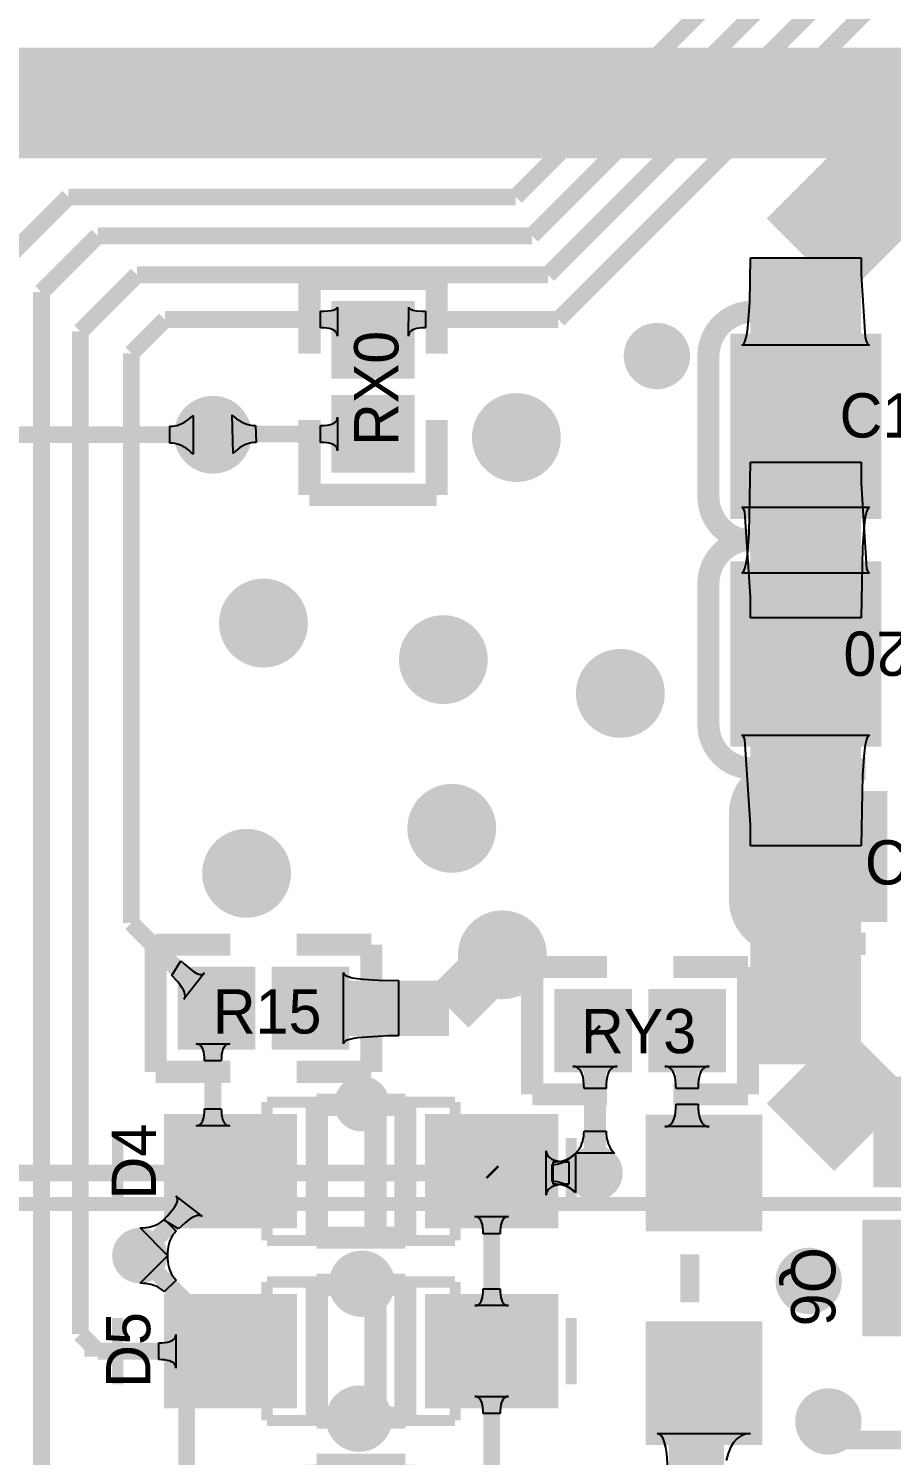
# Model space of a CAD drawing. Extents: x 53.3 to 135, y 28 to 125.4.
# Drawn here: x 81.14 to 88.94, y 46.51 to 59.4 of the extents above; entities that cross this region are included whole.
import ezdxf

# ---------------------------------------------------------------- set-up
doc = ezdxf.new("R2010")
doc.units = 0
doc.header["$MEASUREMENT"] = 0
for name, color, linetype in [('BOTTOMLAYER', 5, 'CONTINUOUS'), ('BOTTOMOVERLAY', 54, 'CONTINUOUS'), ('BOTTOMSOLDER', 6, 'CONTINUOUS'), ('MECHANICAL13', 56, 'CONTINUOUS'), ('MECHANICAL15', 56, 'CONTINUOUS'), ('MULTILAYER', 9, 'CONTINUOUS'), ('TOPLAYER', 1, 'CONTINUOUS'), ('TOPOVERLAY', 2, 'CONTINUOUS'), ('TOPPASTE', 8, 'CONTINUOUS'), ('TOPSOLDER', 216, 'CONTINUOUS')]:
    doc.layers.add(name, color=color, linetype=linetype)

msp = doc.modelspace()

# ---------------------------------------------------------------- linework, layer by layer
at = {"layer": 'BOTTOMLAYER'}
for p, q in [((82.503419, 55.819441), (82.524536, 55.828352)), ((82.524536, 55.828352), (82.545344, 55.839241)), ((82.545344, 55.839241), (82.565842, 55.852111)), ((82.565842, 55.852111), (82.586027, 55.86696)), ((82.586027, 55.86696), (82.6059, 55.88379)), ((82.6059, 55.88379), (82.625463, 55.902601)), ((82.625463, 55.902601), (82.625463, 55.552599)), ((82.415832, 55.803602), (82.438197, 55.80459)), ((82.415832, 55.651598), (82.415832, 55.803602)), ((82.438197, 55.80459), (82.460249, 55.807562)), ((82.460249, 55.807562), (82.481989, 55.81251)), ((82.481989, 55.81251), (82.503419, 55.819441)), ((82.438197, 55.65061), (82.415832, 55.651598)), ((82.460249, 55.647638), (82.438197, 55.65061)), ((82.481989, 55.64269), (82.460249, 55.647638)), ((82.503419, 55.635759), (82.481989, 55.64269)), ((82.524536, 55.626848), (82.503419, 55.635759)), ((82.545344, 55.615959), (82.524536, 55.626848)), ((82.565842, 55.603089), (82.545344, 55.615959)), ((82.586027, 55.58824), (82.565842, 55.603089)), ((82.6059, 55.57141), (82.586027, 55.58824)), ((82.625463, 55.552599), (82.6059, 55.57141)), ((85.870232, 49.133613), (85.892597, 49.134601)), ((85.870232, 48.981609), (85.870232, 49.133613)), ((85.892597, 49.134601), (85.914649, 49.137573)), ((85.914649, 49.137573), (85.936389, 49.14252)), ((85.936389, 49.14252), (85.957819, 49.149452)), ((85.957819, 49.149452), (85.978936, 49.158362)), ((85.978936, 49.158362), (85.999744, 49.169251)), ((85.999744, 49.169251), (86.020242, 49.182122)), ((86.020242, 49.182122), (86.040427, 49.19697)), ((86.040427, 49.19697), (86.0603, 49.2138)), ((86.0603, 49.2138), (86.079863, 49.232612)), ((86.079863, 49.232612), (86.079863, 48.88261)), ((85.892597, 48.980621), (85.870232, 48.981609)), ((85.914649, 48.977649), (85.892597, 48.980621)), ((85.936389, 48.972701), (85.914649, 48.977649)), ((85.957819, 48.965769), (85.936389, 48.972701)), ((85.978936, 48.956859), (85.957819, 48.965769)), ((85.999744, 48.94597), (85.978936, 48.956859)), ((86.020242, 48.9331), (85.999744, 48.94597)), ((86.040427, 48.918251), (86.020242, 48.9331)), ((86.0603, 48.901421), (86.040427, 48.918251)), ((86.079863, 48.88261), (86.0603, 48.901421)), ((82.146099, 48.060813), (82.393587, 48.308301)), ((82.393587, 48.308301), (82.39412, 48.281166)), ((82.39412, 48.281166), (82.396272, 48.255212)), ((82.396272, 48.255212), (82.400046, 48.230439)), ((82.400046, 48.230439), (82.405438, 48.206845)), ((82.471816, 48.090064), (82.364336, 47.982584)), ((82.405438, 48.206845), (82.412451, 48.184432)), ((82.412451, 48.184432), (82.421085, 48.163198)), ((82.421085, 48.163198), (82.431336, 48.143145)), ((82.431336, 48.143145), (82.443211, 48.124273)), ((82.443211, 48.124273), (82.456703, 48.106579)), ((82.456703, 48.106579), (82.471816, 48.090064)), ((82.173234, 48.06028), (82.146099, 48.060813)), ((82.199188, 48.058128), (82.173234, 48.06028)), ((82.223961, 48.054354), (82.199188, 48.058128)), ((82.247555, 48.048962), (82.223961, 48.054354)), ((82.269968, 48.041949), (82.247555, 48.048962)), ((82.291202, 48.033315), (82.269968, 48.041949)), ((82.311255, 48.023064), (82.291202, 48.033315)), ((82.330127, 48.011189), (82.311255, 48.023064)), ((82.347821, 47.997697), (82.330127, 48.011189)), ((82.364336, 47.982584), (82.347821, 47.997697))]:
    msp.add_line(p, q, dxfattribs=at)
for points, const_width in [([(79.9592, 58.7248), (100.8888, 58.7248)], 1.000001), ([(80.137, 55.7276), (82.804, 55.7276)], 0.152001), ([(79.898189, 49.057611), (86.2584, 49.057611)], 0.152001), ([(82.1436, 48.3108), (82.567198, 47.887202)], 0.152001), ([(82.567198, 44.559802), (82.567198, 47.887202)], 0.152001)]:
    msp.add_lwpolyline(points, dxfattribs=dict(at, const_width=const_width))
for points, const_width in [([(86.6672, 56.4388, 1), (86.9672, 56.4388, 1)], 0.299999), ([(82.679002, 55.7276, 1), (82.928998, 55.7276, 1)], 0.249999), ([(85.3972, 55.7022, 1), (85.6972, 55.7022, 1)], 0.299999), ([(83.1112, 54.0258, 1), (83.4112, 54.0258, 1)], 0.299999), ([(84.7368, 53.6956, 1), (85.0368, 53.6956, 1)], 0.299999), ([(86.337, 53.3908, 1), (86.637, 53.3908, 1)], 0.299999), ([(84.813, 52.1716, 1), (85.113, 52.1716, 1)], 0.299999), ([(82.9588, 51.7652, 1), (83.2588, 51.7652, 1)], 0.299999), ([(85.2702, 51.0286, 1), (85.5702, 51.0286, 1)], 0.299999), ([(84.025202, 49.6824, 1), (84.275198, 49.6824, 1)], 0.249999), ([(86.133402, 49.057611, 1), (86.383398, 49.057611, 1)], 0.249999), ([(82.018602, 48.3108, 1), (82.268598, 48.3108, 1)], 0.249999), ([(84.0002, 48.0568, 1), (84.3002, 48.0568, 1)], 0.299999), ([(88.0388, 48.0822, 1), (88.3388, 48.0822, 1)], 0.299999), ([(83.9748, 46.8376, 1), (84.2748, 46.8376, 1)], 0.299999), ([(88.2166, 46.8122, 1), (88.5166, 46.8122, 1)], 0.299999)]:
    msp.add_lwpolyline(points, format="xyb", close=True, dxfattribs=dict(at, const_width=const_width))
at = {"layer": 'BOTTOMOVERLAY', "const_width": 0.127}
msp.add_lwpolyline([(79.353113, 48.777027), (122.553136, 48.777027)], dxfattribs=at)
at = {"layer": 'BOTTOMSOLDER'}
for points, const_width in [([(85.3464, 55.7022, 1), (85.748, 55.7022, 1)], 0.401599), ([(82.628202, 55.7276, 1), (82.979798, 55.7276, 1)], 0.351599), ([(83.0604, 54.0258, 1), (83.462, 54.0258, 1)], 0.401599), ([(84.686, 53.6956, 1), (85.0876, 53.6956, 1)], 0.401599), ([(86.2862, 53.3908, 1), (86.6878, 53.3908, 1)], 0.401599), ([(84.7622, 52.1716, 1), (85.1638, 52.1716, 1)], 0.401599), ([(82.908, 51.7652, 1), (83.3096, 51.7652, 1)], 0.401599), ([(85.2194, 51.0286, 1), (85.621, 51.0286, 1)], 0.401599)]:
    msp.add_lwpolyline(points, format="xyb", close=True, dxfattribs=dict(at, const_width=const_width))
at = {"layer": 'MECHANICAL13', "const_width": 0.1}
for points in [[(83.293402, 49.697797), (84.993401, 49.697803)], [(83.293402, 49.697797), (83.293405, 48.447797)], [(84.993401, 49.697803), (84.993404, 48.447803)], [(83.293405, 48.447797), (84.993404, 48.447803)], [(83.293402, 48.072197), (84.993401, 48.072203)], [(83.293402, 48.072197), (83.293405, 46.822197)], [(84.993401, 48.072203), (84.993404, 46.822203)], [(83.293405, 46.822197), (84.993404, 46.822203)]]:
    msp.add_lwpolyline(points, dxfattribs=at)
at = {"layer": 'MECHANICAL15', "const_width": 0.1}
for points in [[(81.9434, 48.772798), (81.943402, 49.372799)], [(86.043399, 49.372799), (86.043402, 48.772801)], [(81.643408, 49.072803), (82.243404, 49.072797)], [(81.9434, 47.147198), (81.943402, 47.747199)], [(86.043399, 47.747199), (86.043402, 47.147201)], [(81.643408, 47.447203), (82.243404, 47.447197)]]:
    msp.add_lwpolyline(points, dxfattribs=at)
at = {"layer": 'MULTILAYER'}
for points, const_width in [([(86.6672, 56.4388, 1), (86.9672, 56.4388, 1)], 0.299999), ([(82.679002, 55.7276, 1), (82.928998, 55.7276, 1)], 0.249999), ([(85.3972, 55.7022, 1), (85.6972, 55.7022, 1)], 0.299999), ([(83.1112, 54.0258, 1), (83.4112, 54.0258, 1)], 0.299999), ([(84.7368, 53.6956, 1), (85.0368, 53.6956, 1)], 0.299999), ([(86.337, 53.3908, 1), (86.637, 53.3908, 1)], 0.299999), ([(84.813, 52.1716, 1), (85.113, 52.1716, 1)], 0.299999), ([(82.9588, 51.7652, 1), (83.2588, 51.7652, 1)], 0.299999), ([(85.2702, 51.0286, 1), (85.5702, 51.0286, 1)], 0.299999), ([(84.025202, 49.6824, 1), (84.275198, 49.6824, 1)], 0.249999), ([(86.133402, 49.057611, 1), (86.383398, 49.057611, 1)], 0.249999), ([(82.018602, 48.3108, 1), (82.268598, 48.3108, 1)], 0.249999), ([(84.0002, 48.0568, 1), (84.3002, 48.0568, 1)], 0.299999), ([(88.0388, 48.0822, 1), (88.3388, 48.0822, 1)], 0.299999), ([(83.9748, 46.8376, 1), (84.2748, 46.8376, 1)], 0.299999), ([(88.2166, 46.8122, 1), (88.5166, 46.8122, 1)], 0.299999)]:
    msp.add_lwpolyline(points, format="xyb", close=True, dxfattribs=dict(at, const_width=const_width))
at = {"layer": 'TOPLAYER'}
for p, q in [((87.655471, 56.923363), (87.662395, 57.326797)), ((87.662395, 57.326797), (88.662398, 57.326797)), ((88.662398, 57.326797), (88.663165, 57.176497)), ((88.663165, 57.176497), (88.700102, 56.606945)), ((83.891846, 56.854087), (83.905527, 56.858085)), ((83.905527, 56.858085), (83.916167, 56.862812)), ((83.916167, 56.862812), (83.923767, 56.868263)), ((83.923767, 56.868263), (83.928328, 56.874443)), ((83.928328, 56.874443), (83.929847, 56.881349)), ((83.929847, 56.881349), (83.929847, 56.616999)), ((84.570705, 56.616999), (84.573753, 56.881349)), ((84.573753, 56.881349), (84.575272, 56.874443)), ((84.575272, 56.874443), (84.579833, 56.868263)), ((84.579833, 56.868263), (84.587433, 56.862812)), ((84.587433, 56.862812), (84.598073, 56.858085)), ((84.598073, 56.858085), (84.611754, 56.854087)), ((87.64316, 56.733514), (87.655471, 56.923363)), ((83.777846, 56.845002), (83.806726, 56.845365)), ((83.777846, 56.692998), (83.777846, 56.845002)), ((83.806726, 56.845365), (83.875128, 56.850816)), ((83.875128, 56.850816), (83.891846, 56.854087)), ((84.611754, 56.854087), (84.628472, 56.850816)), ((84.628472, 56.850816), (84.648233, 56.848271)), ((84.648233, 56.848271), (84.696874, 56.845365)), ((84.696874, 56.845365), (84.725754, 56.845002)), ((84.725754, 56.845002), (84.725754, 56.692998)), ((87.634694, 56.66232), (87.64316, 56.733514)), ((83.806726, 56.692239), (83.777846, 56.692998)), ((83.832565, 56.68996), (83.806726, 56.692239)), ((83.855367, 56.68616), (83.832565, 56.68996)), ((83.875128, 56.680839), (83.855367, 56.68616)), ((83.891846, 56.673999), (83.875128, 56.680839)), ((83.905527, 56.66564), (83.891846, 56.673999)), ((83.916167, 56.655759), (83.905527, 56.66564)), ((83.923767, 56.64436), (83.916167, 56.655759)), ((83.928328, 56.631439), (83.923767, 56.64436)), ((83.929847, 56.616999), (83.928328, 56.631439)), ((84.572414, 56.631439), (84.570705, 56.616999)), ((84.577187, 56.64436), (84.572414, 56.631439)), ((84.585028, 56.655759), (84.577187, 56.64436)), ((84.595932, 56.66564), (84.585028, 56.655759)), ((84.609904, 56.673999), (84.595932, 56.66564)), ((84.626943, 56.680839), (84.609904, 56.673999)), ((84.647047, 56.68616), (84.626943, 56.680839)), ((84.670217, 56.68996), (84.647047, 56.68616)), ((84.696452, 56.692239), (84.670217, 56.68996)), ((84.725754, 56.692998), (84.696452, 56.692239)), ((87.613147, 56.567393), (87.624691, 56.606945)), ((87.624691, 56.606945), (87.634694, 56.66232)), ((88.700102, 56.606945), (88.711646, 56.567393)), ((87.585446, 56.535752), (87.600066, 56.543661)), ((88.739348, 56.535752), (87.585446, 56.535752)), ((87.600066, 56.543661), (87.613147, 56.567393)), ((88.711646, 56.567393), (88.724727, 56.543661)), ((88.724727, 56.543661), (88.739348, 56.535752)), ((82.987228, 55.557519), (82.977711, 55.907389)), ((82.977711, 55.907389), (82.997904, 55.888961)), ((82.997904, 55.888961), (83.018323, 55.872471)), ((83.018323, 55.872471), (83.03897, 55.857922)), ((83.03897, 55.857922), (83.059844, 55.845314)), ((83.059844, 55.845314), (83.080949, 55.834646)), ((83.080949, 55.834646), (83.10228, 55.825916)), ((83.10228, 55.825916), (83.123839, 55.819126)), ((83.875128, 55.822558), (83.891846, 55.829398)), ((83.891846, 55.829398), (83.905527, 55.837757)), ((83.905527, 55.837757), (83.916167, 55.847638)), ((83.916167, 55.847638), (83.923767, 55.859037)), ((83.923767, 55.859037), (83.928328, 55.871958)), ((83.928328, 55.871958), (83.929847, 55.886398)), ((83.929847, 55.886398), (83.929847, 55.582396)), ((83.123839, 55.819126), (83.14563, 55.814277)), ((83.14563, 55.814277), (83.167644, 55.811367)), ((83.167644, 55.811367), (83.189889, 55.810399)), ((83.189889, 55.810399), (83.19423, 55.658395)), ((83.777846, 55.810399), (83.806726, 55.811158)), ((83.777846, 55.658395), (83.777846, 55.810399)), ((83.806726, 55.811158), (83.832565, 55.813437)), ((83.832565, 55.813437), (83.855367, 55.817237)), ((83.855367, 55.817237), (83.875128, 55.822558)), ((83.006154, 55.576686), (82.987228, 55.557519)), ((83.025473, 55.593836), (83.006154, 55.576686)), ((83.045186, 55.608967), (83.025473, 55.593836)), ((83.065295, 55.622081), (83.045186, 55.608967)), ((83.085798, 55.633178), (83.065295, 55.622081)), ((83.106694, 55.642256), (83.085798, 55.633178)), ((83.127987, 55.649317), (83.106694, 55.642256)), ((83.149674, 55.654362), (83.127987, 55.649317)), ((83.171754, 55.657387), (83.149674, 55.654362)), ((83.19423, 55.658395), (83.171754, 55.657387)), ((83.806726, 55.657636), (83.777846, 55.658395)), ((83.832565, 55.655357), (83.806726, 55.657636)), ((83.855367, 55.651557), (83.832565, 55.655357)), ((83.875128, 55.646236), (83.855367, 55.651557)), ((83.891846, 55.639396), (83.875128, 55.646236)), ((83.905527, 55.631037), (83.891846, 55.639396)), ((83.916167, 55.621156), (83.905527, 55.631037)), ((83.923767, 55.609757), (83.916167, 55.621156)), ((83.928328, 55.596836), (83.923767, 55.609757)), ((83.929847, 55.582396), (83.928328, 55.596836)), ((87.650084, 54.838351), (87.662395, 55.478352)), ((87.662395, 55.478352), (88.662398, 55.478352)), ((88.662398, 55.478352), (88.663165, 55.288353)), ((88.663165, 55.288353), (88.711646, 54.518352)), ((87.600066, 55.061848), (87.585446, 55.071848)), ((87.585446, 55.071848), (88.739348, 55.071848)), ((87.613147, 55.031848), (87.600066, 55.061848)), ((88.724727, 55.061848), (88.711646, 55.031848)), ((88.739348, 55.071848), (88.724727, 55.061848)), ((87.661628, 54.261847), (87.613147, 55.031848)), ((88.700102, 54.981848), (88.690099, 54.911849)), ((88.711646, 55.031848), (88.700102, 54.981848)), ((87.634694, 54.638351), (87.650084, 54.838351)), ((88.690099, 54.911849), (88.67471, 54.711849)), ((88.67471, 54.711849), (88.662398, 54.071848)), ((87.613147, 54.518352), (87.624691, 54.568352)), ((87.624691, 54.568352), (87.634694, 54.638351)), ((87.585446, 54.478352), (87.600066, 54.488352)), ((88.739348, 54.478352), (87.585446, 54.478352)), ((87.600066, 54.488352), (87.613147, 54.518352)), ((88.711646, 54.518352), (88.724727, 54.488352)), ((88.724727, 54.488352), (88.739348, 54.478352)), ((87.662395, 54.071848), (87.661628, 54.261847)), ((88.662398, 54.071848), (87.662395, 54.071848)), ((87.600066, 53.004448), (87.585446, 53.014448)), ((87.585446, 53.014448), (88.739348, 53.014448)), ((87.613147, 52.974448), (87.600066, 53.004448)), ((88.724727, 53.004448), (88.711646, 52.974448)), ((88.739348, 53.014448), (88.724727, 53.004448)), ((87.661628, 52.204447), (87.613147, 52.974448)), ((88.700102, 52.924448), (88.690099, 52.854449)), ((88.711646, 52.974448), (88.700102, 52.924448)), ((88.690099, 52.854449), (88.67471, 52.654449)), ((88.67471, 52.654449), (88.662398, 52.014448)), ((87.662395, 52.014448), (87.661628, 52.204447)), ((88.662398, 52.014448), (87.662395, 52.014448)), ((82.431771, 50.842951), (82.514249, 50.975433)), ((82.514249, 50.975433), (82.546802, 50.943927)), ((82.546802, 50.943927), (82.604536, 50.894546)), ((82.486297, 50.784244), (82.431771, 50.842951)), ((82.729212, 50.864905), (82.542299, 50.627989)), ((82.604536, 50.894546), (82.629718, 50.876675)), ((82.629718, 50.876675), (82.652443, 50.863348)), ((82.652443, 50.863348), (82.67271, 50.854569)), ((82.67271, 50.854569), (82.69052, 50.850335)), ((82.69052, 50.850335), (82.705875, 50.850645)), ((82.705875, 50.850645), (82.718773, 50.855502)), ((82.718773, 50.855502), (82.729212, 50.864905)), ((83.983154, 50.224047), (83.983154, 50.867953)), ((83.983154, 50.867953), (83.988156, 50.854282)), ((83.988156, 50.854282), (84.003154, 50.84205)), ((84.003154, 50.84205), (84.028153, 50.831257)), ((84.028153, 50.831257), (84.063154, 50.821902)), ((84.063154, 50.821902), (84.108153, 50.813988)), ((84.108153, 50.813988), (84.163154, 50.807511)), ((84.163154, 50.807511), (84.303154, 50.798877)), ((84.303154, 50.798877), (84.483153, 50.796)), ((82.507483, 50.757839), (82.486297, 50.784244)), ((82.524615, 50.733396), (82.507483, 50.757839)), ((82.537694, 50.710917), (82.524615, 50.733396)), ((82.546721, 50.690404), (82.537694, 50.710917)), ((82.551694, 50.671854), (82.546721, 50.690404)), ((82.552616, 50.655268), (82.551694, 50.671854)), ((84.483153, 50.796), (84.483153, 50.296)), ((82.542299, 50.627989), (82.549484, 50.640645)), ((82.549484, 50.640645), (82.552616, 50.655268)), ((84.388155, 50.295282), (84.108153, 50.278012)), ((84.483153, 50.296), (84.388155, 50.295282)), ((82.666439, 50.222528), (82.651999, 50.224047)), ((82.651999, 50.224047), (82.956001, 50.224047)), ((82.67936, 50.217967), (82.666439, 50.222528)), ((82.690759, 50.210367), (82.67936, 50.217967)), ((82.70064, 50.199727), (82.690759, 50.210367)), ((82.708999, 50.186046), (82.70064, 50.199727)), ((82.715839, 50.169328), (82.708999, 50.186046)), ((82.72116, 50.149567), (82.715839, 50.169328)), ((82.892161, 50.169328), (82.88684, 50.149567)), ((82.899001, 50.186046), (82.892161, 50.169328)), ((82.90736, 50.199727), (82.899001, 50.186046)), ((82.917241, 50.210367), (82.90736, 50.199727)), ((82.92864, 50.217967), (82.917241, 50.210367)), ((82.941561, 50.222528), (82.92864, 50.217967)), ((82.956001, 50.224047), (82.941561, 50.222528)), ((83.988153, 50.237718), (83.983154, 50.224047)), ((84.003154, 50.24995), (83.988153, 50.237718)), ((84.028153, 50.260743), (84.003154, 50.24995)), ((84.063154, 50.270098), (84.028153, 50.260743)), ((84.108153, 50.278012), (84.063154, 50.270098)), ((82.72496, 50.126765), (82.72116, 50.149567)), ((82.727239, 50.100926), (82.72496, 50.126765)), ((82.727998, 50.072046), (82.727239, 50.100926)), ((82.880002, 50.072046), (82.727998, 50.072046)), ((82.880761, 50.100926), (82.880002, 50.072046)), ((82.88304, 50.126765), (82.880761, 50.100926)), ((82.88684, 50.149567), (82.88304, 50.126765)), ((86.0774, 50.018848), (86.0584, 50.020847)), ((86.0584, 50.020847), (86.4584, 50.020847)), ((86.0944, 50.012846), (86.0774, 50.018848)), ((86.109401, 50.002846), (86.0944, 50.012846)), ((86.122401, 49.988848), (86.109401, 50.002846)), ((86.133402, 49.970847), (86.122401, 49.988848)), ((86.142401, 49.948849), (86.133402, 49.970847)), ((86.149401, 49.922847), (86.142401, 49.948849)), ((86.1544, 49.892847), (86.149401, 49.922847)), ((86.367399, 49.922847), (86.3624, 49.892847)), ((86.374399, 49.948849), (86.367399, 49.922847)), ((86.383398, 49.970847), (86.374399, 49.948849)), ((86.394399, 49.988848), (86.383398, 49.970847)), ((86.407399, 50.002846), (86.394399, 49.988848)), ((86.4224, 50.012846), (86.407399, 50.002846)), ((86.4394, 50.018848), (86.4224, 50.012846)), ((86.4584, 50.020847), (86.4394, 50.018848)), ((86.908803, 50.018848), (86.889803, 50.020847)), ((86.889803, 50.020847), (87.289803, 50.020847)), ((86.925803, 50.012846), (86.908803, 50.018848)), ((86.940804, 50.002846), (86.925803, 50.012846)), ((86.953804, 49.988848), (86.940804, 50.002846)), ((86.964804, 49.970847), (86.953804, 49.988848)), ((86.973804, 49.948849), (86.964804, 49.970847)), ((86.980804, 49.922847), (86.973804, 49.948849)), ((86.985803, 49.892847), (86.980804, 49.922847)), ((87.198802, 49.922847), (87.193803, 49.892847)), ((87.205802, 49.948849), (87.198802, 49.922847)), ((87.214801, 49.970847), (87.205802, 49.948849)), ((87.225802, 49.988848), (87.214801, 49.970847)), ((87.238802, 50.002846), (87.225802, 49.988848)), ((87.253803, 50.012846), (87.238802, 50.002846)), ((87.270803, 50.018848), (87.253803, 50.012846)), ((87.289803, 50.020847), (87.270803, 50.018848)), ((86.157399, 49.858849), (86.1544, 49.892847)), ((86.1584, 49.820848), (86.157399, 49.858849)), ((86.3584, 49.820848), (86.1584, 49.820848)), ((86.359401, 49.858849), (86.3584, 49.820848)), ((86.3624, 49.892847), (86.359401, 49.858849)), ((86.988802, 49.858849), (86.985803, 49.892847)), ((86.989803, 49.820848), (86.988802, 49.858849)), ((87.189803, 49.820848), (86.989803, 49.820848)), ((87.190804, 49.858849), (87.189803, 49.820848)), ((87.193803, 49.892847), (87.190804, 49.858849)), ((82.727239, 49.607871), (82.727998, 49.636751)), ((82.727998, 49.636751), (82.880002, 49.636751)), ((82.880002, 49.636751), (82.880761, 49.607871)), ((86.985803, 49.606467), (86.988802, 49.640983)), ((86.988802, 49.640983), (86.989803, 49.679563)), ((86.989803, 49.679563), (87.189803, 49.679563)), ((87.189803, 49.679563), (87.190804, 49.640983)), ((87.190804, 49.640983), (87.193803, 49.606467)), ((82.690759, 49.49843), (82.70064, 49.50907)), ((82.70064, 49.50907), (82.708999, 49.522751)), ((82.708999, 49.522751), (82.715839, 49.539469)), ((82.715839, 49.539469), (82.72116, 49.55923)), ((82.72116, 49.55923), (82.72496, 49.582032)), ((82.72496, 49.582032), (82.727239, 49.607871)), ((82.880761, 49.607871), (82.88304, 49.582032)), ((82.88304, 49.582032), (82.88684, 49.55923)), ((82.88684, 49.55923), (82.892161, 49.539469)), ((82.892161, 49.539469), (82.899001, 49.522751)), ((82.899001, 49.522751), (82.90736, 49.50907)), ((82.90736, 49.50907), (82.917241, 49.49843)), ((86.940804, 49.494791), (86.953804, 49.509002)), ((86.953804, 49.509002), (86.964804, 49.527277)), ((86.964804, 49.527277), (86.973804, 49.549611)), ((86.973804, 49.549611), (86.980804, 49.57601)), ((86.980804, 49.57601), (86.985803, 49.606467)), ((87.193803, 49.606467), (87.198802, 49.57601)), ((87.198802, 49.57601), (87.205802, 49.549611)), ((87.205802, 49.549611), (87.214801, 49.527277)), ((87.214801, 49.527277), (87.225802, 49.509002)), ((87.225802, 49.509002), (87.238802, 49.494791)), ((82.651999, 49.48475), (82.666439, 49.486269)), ((82.956001, 49.48475), (82.651999, 49.48475)), ((82.666439, 49.486269), (82.67936, 49.490831)), ((82.67936, 49.490831), (82.690759, 49.49843)), ((82.917241, 49.49843), (82.92864, 49.490831)), ((82.92864, 49.490831), (82.941561, 49.486269)), ((82.941561, 49.486269), (82.956001, 49.48475)), ((86.151651, 49.365311), (86.1554, 49.38805)), ((86.1554, 49.38805), (86.157651, 49.41186)), ((86.157651, 49.41186), (86.1584, 49.436739)), ((86.1584, 49.436739), (86.3584, 49.436739)), ((86.3584, 49.436739), (86.359149, 49.41186)), ((86.359149, 49.41186), (86.3614, 49.38805)), ((86.3614, 49.38805), (86.365149, 49.365311)), ((86.889803, 49.476515), (86.908803, 49.478545)), ((87.289803, 49.476515), (86.889803, 49.476515)), ((86.908803, 49.478545), (86.925803, 49.484638)), ((86.925803, 49.484638), (86.940804, 49.494791)), ((87.238802, 49.494791), (87.253803, 49.484638)), ((87.253803, 49.484638), (87.270803, 49.478545)), ((87.270803, 49.478545), (87.289803, 49.476515)), ((85.817306, 48.857611), (85.817306, 49.25761)), ((85.817306, 49.25761), (85.819336, 49.238611)), ((86.083399, 49.236147), (86.097651, 49.251385)), ((86.097651, 49.251385), (86.110399, 49.267694)), ((86.110399, 49.267694), (86.121651, 49.285075)), ((86.121651, 49.285075), (86.1314, 49.303529)), ((86.1314, 49.303529), (86.13965, 49.323051)), ((86.13965, 49.323051), (86.146401, 49.343645)), ((86.146401, 49.343645), (86.151651, 49.365311)), ((86.365149, 49.365311), (86.370399, 49.343645)), ((86.370399, 49.343645), (86.37715, 49.323051)), ((86.37715, 49.323051), (86.3854, 49.303529)), ((86.3854, 49.303529), (86.395149, 49.285075)), ((86.395149, 49.285075), (86.406401, 49.267694)), ((86.406401, 49.267694), (86.419149, 49.251385)), ((86.419149, 49.251385), (86.433401, 49.236147)), ((85.819336, 49.238611), (85.825429, 49.221611)), ((85.825429, 49.221611), (85.835581, 49.20661)), ((85.835581, 49.20661), (85.849793, 49.19361)), ((85.849793, 49.19361), (85.868068, 49.182609)), ((85.868068, 49.182609), (85.890402, 49.17361)), ((85.879272, 49.157611), (85.904151, 49.15836)), ((85.879272, 48.957611), (85.879272, 49.157611)), ((85.890402, 49.17361), (85.9168, 49.16661)), ((85.904151, 49.15836), (85.927961, 49.16061)), ((85.9168, 49.16661), (85.947258, 49.161611)), ((85.927961, 49.16061), (85.950699, 49.164359)), ((85.947258, 49.161611), (85.981774, 49.158611)), ((85.950699, 49.164359), (85.972366, 49.16961)), ((85.972366, 49.16961), (85.99296, 49.176361)), ((85.981774, 49.158611), (86.020354, 49.157611)), ((85.99296, 49.176361), (86.012482, 49.184611)), ((86.012482, 49.184611), (86.030935, 49.194359)), ((86.020354, 49.157611), (86.020354, 48.957611)), ((86.030935, 49.194359), (86.048317, 49.205612)), ((86.048317, 49.205612), (86.064626, 49.21836)), ((86.064626, 49.21836), (86.079863, 49.232612)), ((86.079863, 49.232612), (86.079863, 48.88261)), ((86.433401, 49.236147), (86.083399, 49.236147)), ((85.819336, 48.87661), (85.817306, 48.857611)), ((85.825429, 48.893611), (85.819336, 48.87661)), ((85.835581, 48.908612), (85.825429, 48.893611)), ((85.849793, 48.921612), (85.835581, 48.908612)), ((85.868068, 48.932612), (85.849793, 48.921612)), ((85.890402, 48.941612), (85.868068, 48.932612)), ((85.904151, 48.956862), (85.879272, 48.957611)), ((85.9168, 48.948612), (85.890402, 48.941612)), ((85.927961, 48.954611), (85.904151, 48.956862)), ((85.947258, 48.95361), (85.9168, 48.948612)), ((85.950699, 48.950862), (85.927961, 48.954611)), ((85.981774, 48.95661), (85.947258, 48.95361)), ((85.972366, 48.945612), (85.950699, 48.950862)), ((85.99296, 48.938861), (85.972366, 48.945612)), ((86.020354, 48.957611), (85.981774, 48.95661)), ((86.012482, 48.930611), (85.99296, 48.938861)), ((86.030935, 48.920862), (86.012482, 48.930611)), ((86.048317, 48.90961), (86.030935, 48.920862)), ((86.064626, 48.896862), (86.048317, 48.90961)), ((86.079863, 48.88261), (86.064626, 48.896862)), ((82.440087, 48.724165), (82.457988, 48.749379)), ((82.457988, 48.749379), (82.471326, 48.772115)), ((82.478999, 48.838272), (82.4695, 48.848615)), ((82.4695, 48.848615), (82.708608, 48.663893)), ((82.471326, 48.772115), (82.480094, 48.792371)), ((82.483932, 48.82545), (82.478999, 48.838272)), ((82.480094, 48.792371), (82.484298, 48.810151)), ((82.484298, 48.810151), (82.483932, 48.82545)), ((82.311255, 48.598536), (82.330127, 48.610411)), ((82.330127, 48.610411), (82.347821, 48.623903)), ((82.347821, 48.623903), (82.364336, 48.639016)), ((82.358972, 48.633652), (82.390577, 48.666301)), ((82.493645, 48.553365), (82.358972, 48.633652)), ((82.364336, 48.639016), (82.471816, 48.531536)), ((82.390577, 48.666301), (82.440087, 48.724165)), ((82.552177, 48.607718), (82.493645, 48.553365)), ((82.578532, 48.628851), (82.552177, 48.607718)), ((82.602941, 48.64595), (82.578532, 48.628851)), ((82.625408, 48.659019), (82.602941, 48.64595)), ((82.645933, 48.668056), (82.625408, 48.659019)), ((82.664516, 48.673062), (82.645933, 48.668056)), ((82.681155, 48.674038), (82.664516, 48.673062)), ((82.695852, 48.67098), (82.681155, 48.674038)), ((82.708608, 48.663893), (82.695852, 48.67098)), ((85.185842, 48.662349), (85.171402, 48.663898)), ((85.171402, 48.663898), (85.475404, 48.663898)), ((85.198763, 48.657695), (85.185842, 48.662349)), ((85.210162, 48.649943), (85.198763, 48.657695)), ((85.220043, 48.63909), (85.210162, 48.649943)), ((85.228402, 48.625135), (85.220043, 48.63909)), ((85.235242, 48.608082), (85.228402, 48.625135)), ((85.240564, 48.587924), (85.235242, 48.608082)), ((85.411564, 48.608082), (85.406243, 48.587924)), ((85.418404, 48.625135), (85.411564, 48.608082)), ((85.426763, 48.63909), (85.418404, 48.625135)), ((85.436644, 48.649943), (85.426763, 48.63909)), ((85.448043, 48.657695), (85.436644, 48.649943)), ((85.460964, 48.662349), (85.448043, 48.657695)), ((85.475404, 48.663898), (85.460964, 48.662349)), ((82.146099, 48.560787), (82.173234, 48.56132)), ((82.393587, 48.313299), (82.146099, 48.560787)), ((82.173234, 48.56132), (82.199188, 48.563472)), ((82.199188, 48.563472), (82.223961, 48.567246)), ((82.223961, 48.567246), (82.247555, 48.572638)), ((82.247555, 48.572638), (82.269968, 48.579651)), ((82.269968, 48.579651), (82.291202, 48.588285)), ((82.291202, 48.588285), (82.311255, 48.598536)), ((82.431336, 48.478455), (82.421085, 48.458402)), ((82.443211, 48.497327), (82.431336, 48.478455)), ((82.456703, 48.515021), (82.443211, 48.497327)), ((82.471816, 48.531536), (82.456703, 48.515021)), ((85.244363, 48.564665), (85.240564, 48.587924)), ((85.246642, 48.538308), (85.244363, 48.564665)), ((85.247404, 48.508849), (85.246642, 48.538308)), ((85.399402, 48.508849), (85.247404, 48.508849)), ((85.400164, 48.538308), (85.399402, 48.508849)), ((85.402443, 48.564665), (85.400164, 48.538308)), ((85.406243, 48.587924), (85.402443, 48.564665)), ((82.396272, 48.366388), (82.39412, 48.340434)), ((82.400046, 48.391161), (82.396272, 48.366388)), ((82.405438, 48.414755), (82.400046, 48.391161)), ((82.412451, 48.437168), (82.405438, 48.414755)), ((82.421085, 48.458402), (82.412451, 48.437168)), ((82.39412, 48.340434), (82.393587, 48.313299)), ((85.244363, 47.956437), (85.246642, 47.982276)), ((85.246642, 47.982276), (85.247404, 48.011156)), ((85.247404, 48.011156), (85.399402, 48.011156)), ((85.399402, 48.011156), (85.400164, 47.982276)), ((85.400164, 47.982276), (85.402443, 47.956437)), ((85.171402, 47.859155), (85.185842, 47.860674)), ((85.475404, 47.859155), (85.171402, 47.859155)), ((85.185842, 47.860674), (85.198763, 47.865236)), ((85.198763, 47.865236), (85.210162, 47.872835)), ((85.210162, 47.872835), (85.220043, 47.883475)), ((85.220043, 47.883475), (85.228402, 47.897156)), ((85.228402, 47.897156), (85.235242, 47.913874)), ((85.235242, 47.913874), (85.240564, 47.933635)), ((85.240564, 47.933635), (85.244363, 47.956437)), ((85.402443, 47.956437), (85.406243, 47.933635)), ((85.406243, 47.933635), (85.411564, 47.913874)), ((85.411564, 47.913874), (85.418404, 47.897156)), ((85.418404, 47.897156), (85.426763, 47.883475)), ((85.426763, 47.883475), (85.436644, 47.872835)), ((85.436644, 47.872835), (85.448043, 47.865236)), ((85.448043, 47.865236), (85.460964, 47.860674)), ((85.460964, 47.860674), (85.475404, 47.859155)), ((82.463297, 47.571838), (82.46795, 47.584759)), ((82.46795, 47.584759), (82.4695, 47.599199)), ((82.4695, 47.599199), (82.4695, 47.295196)), ((82.314451, 47.523197), (82.343909, 47.523959)), ((82.314451, 47.371198), (82.314451, 47.523197)), ((82.343909, 47.523959), (82.370267, 47.526237)), ((82.370267, 47.526237), (82.393526, 47.530037)), ((82.393526, 47.530037), (82.413683, 47.535358)), ((82.413683, 47.535358), (82.430737, 47.542199)), ((82.430737, 47.542199), (82.444692, 47.550558)), ((82.444692, 47.550558), (82.455545, 47.560438)), ((82.455545, 47.560438), (82.463297, 47.571838)), ((82.343909, 47.370436), (82.314451, 47.371198)), ((82.370267, 47.368158), (82.343909, 47.370436)), ((82.393526, 47.364358), (82.370267, 47.368158)), ((82.413683, 47.359037), (82.393526, 47.364358)), ((82.430737, 47.352196), (82.413683, 47.359037)), ((82.444692, 47.343837), (82.430737, 47.352196)), ((82.455545, 47.333957), (82.444692, 47.343837)), ((82.463297, 47.322557), (82.455545, 47.333957)), ((82.46795, 47.309636), (82.463297, 47.322557)), ((82.4695, 47.295196), (82.46795, 47.309636)), ((85.185842, 47.036749), (85.171402, 47.038298)), ((85.171402, 47.038298), (85.475404, 47.038298)), ((85.198763, 47.032095), (85.185842, 47.036749)), ((85.210162, 47.024343), (85.198763, 47.032095)), ((85.220043, 47.01349), (85.210162, 47.024343)), ((85.228402, 46.999535), (85.220043, 47.01349)), ((85.235242, 46.982482), (85.228402, 46.999535)), ((85.240564, 46.962324), (85.235242, 46.982482)), ((85.244363, 46.939065), (85.240564, 46.962324)), ((85.246642, 46.912708), (85.244363, 46.939065)), ((85.402443, 46.939065), (85.400164, 46.912708)), ((85.406243, 46.962324), (85.402443, 46.939065)), ((85.411564, 46.982482), (85.406243, 46.962324)), ((85.418404, 46.999535), (85.411564, 46.982482)), ((85.426763, 47.01349), (85.418404, 46.999535)), ((85.436644, 47.024343), (85.426763, 47.01349)), ((85.448043, 47.032095), (85.436644, 47.024343)), ((85.460964, 47.036749), (85.448043, 47.032095)), ((85.475404, 47.038298), (85.460964, 47.036749)), ((85.247404, 46.883249), (85.246642, 46.912708)), ((85.399402, 46.883249), (85.247404, 46.883249)), ((85.400164, 46.912708), (85.399402, 46.883249)), ((86.839735, 46.698438), (86.820251, 46.703437)), ((86.820251, 46.703437), (87.664155, 46.703437)), ((86.857169, 46.683437), (86.839735, 46.698438)), ((86.872552, 46.658439), (86.857169, 46.683437)), ((87.577267, 46.683437), (87.541064, 46.658439)), ((87.618298, 46.698438), (87.577267, 46.683437)), ((87.664155, 46.703437), (87.618298, 46.698438)), ((86.885882, 46.623437), (86.872552, 46.658439)), ((86.897164, 46.578439), (86.885882, 46.623437)), ((86.906392, 46.523438), (86.897164, 46.578439)), ((87.483137, 46.578439), (87.461418, 46.523438)), ((87.509688, 46.623437), (87.483137, 46.578439)), ((87.541064, 46.658439), (87.509688, 46.623437)), ((86.921774, 46.298439), (86.906392, 46.523438)), ((87.461418, 46.523438), (87.444522, 46.458439))]:
    msp.add_line(p, q, dxfattribs=at)
for points, const_width in [([(85.832925, 57.1724), (88.9254, 60.264876)], 0.152001), ([(85.927326, 56.769), (89.4842, 60.325874)], 0.152001), ([(85.541322, 57.876402), (87.825801, 60.16088)], 0.152001), ([(85.687124, 57.524401), (88.177802, 60.015079)], 0.152001), ([(88.162397, 57.326797), (89.620598, 58.784998)], 1.000001), ([(80.902599, 57.280599), (81.498402, 57.876402)], 0.152001), ([(81.498402, 57.876402), (85.541322, 57.876402)], 0.152001), ([(88.162397, 55.8038), (88.162397, 57.326797)], 1.000001), ([(81.2546, 57.016401), (81.7626, 57.524401)], 0.152001), ([(81.7626, 57.524401), (85.687124, 57.524401)], 0.152001), ([(81.606601, 56.660801), (82.1182, 57.1724)], 0.152001), ([(82.1182, 57.1724), (85.832925, 57.1724)], 0.152001), ([(81.2546, 41.1988), (81.2546, 57.016401)], 0.152001), ([(81.606601, 47.603199), (81.606601, 56.660801)], 0.152001), ([(82.0674, 56.4642), (82.3722, 56.769)], 0.152001), ([(82.3722, 56.769), (85.927326, 56.769)], 0.152001), ([(82.0674, 51.314802), (82.0674, 56.4642)], 0.152001), ([(88.162397, 53.7464), (88.162397, 55.8038)], 1.000001), ([(82.804, 55.734397), (84.2518, 55.734397)], 0.152001), ([(88.162397, 50.039003), (88.162397, 53.7464)], 1.000001), ([(82.0674, 51.314802), (82.836202, 50.546)], 0.152001), ([(84.9376, 50.546), (85.4202, 51.0286)], 0.499999), ([(83.686203, 50.546), (84.9376, 50.546)], 0.499999), ([(82.804, 48.9712), (82.804, 50.5714)], 0.152001), ([(88.162397, 50.039003), (88.773, 49.4284)], 1.000001), ([(86.2584, 49.057611), (86.2584, 50.324202)], 0.2), ([(86.239802, 50.3428), (86.2584, 50.324202)], 0.152001), ([(87.089803, 49.057611), (87.089803, 50.3428)], 0.2), ([(88.773, 49.4284), (91.8972, 49.4284)], 1.000001), ([(85.338595, 49.057611), (86.2584, 49.057611)], 0.2), ([(85.323403, 49.072803), (85.338595, 49.057611)], 0.152001), ([(85.323403, 47.447203), (85.323403, 49.072803)], 0.152001), ([(82.1436, 48.3108), (82.804, 48.9712)], 0.152001), ([(81.606601, 47.603199), (81.762603, 47.447197)], 0.152001), ([(81.762603, 47.447197), (82.963403, 47.447197)], 0.152001), ([(85.323403, 45.821603), (85.323403, 47.447203)], 0.152001), ([(87.1728, 47.088186), (87.242203, 47.157589)], 0.499999), ([(87.1728, 45.8978), (87.1728, 47.088186)], 0.499999)]:
    msp.add_lwpolyline(points, dxfattribs=dict(at, const_width=const_width))
for points, const_width in [([(86.6672, 56.4388, 1), (86.9672, 56.4388, 1)], 0.299999), ([(82.679002, 55.7276, 1), (82.928998, 55.7276, 1)], 0.249999), ([(85.3972, 55.7022, 1), (85.6972, 55.7022, 1)], 0.299999), ([(83.1112, 54.0258, 1), (83.4112, 54.0258, 1)], 0.299999), ([(84.7368, 53.6956, 1), (85.0368, 53.6956, 1)], 0.299999), ([(86.337, 53.3908, 1), (86.637, 53.3908, 1)], 0.299999), ([(84.813, 52.1716, 1), (85.113, 52.1716, 1)], 0.299999), ([(82.9588, 51.7652, 1), (83.2588, 51.7652, 1)], 0.299999), ([(85.2702, 51.0286, 1), (85.5702, 51.0286, 1)], 0.299999), ([(84.025202, 49.6824, 1), (84.275198, 49.6824, 1)], 0.249999), ([(86.133402, 49.057611, 1), (86.383398, 49.057611, 1)], 0.249999), ([(82.018602, 48.3108, 1), (82.268598, 48.3108, 1)], 0.249999), ([(84.0002, 48.0568, 1), (84.3002, 48.0568, 1)], 0.299999), ([(88.0388, 48.0822, 1), (88.3388, 48.0822, 1)], 0.299999), ([(83.9748, 46.8376, 1), (84.2748, 46.8376, 1)], 0.299999), ([(88.2166, 46.8122, 1), (88.5166, 46.8122, 1)], 0.299999)]:
    msp.add_lwpolyline(points, format="xyb", close=True, dxfattribs=dict(at, const_width=const_width))
for points in [[(83.926799, 56.884397), (83.926799, 56.284398), (84.576801, 56.884397), (84.576801, 56.284398)], [(88.742396, 56.5388), (87.582398, 56.5388), (88.742396, 55.0688), (87.582398, 55.0688)], [(83.926799, 56.034396), (83.926799, 55.434398), (84.576801, 56.034396), (84.576801, 55.434398)], [(88.742396, 54.4814), (87.582398, 54.4814), (88.742396, 53.0114), (87.582398, 53.0114)], [(88.798197, 52.407599), (87.868196, 52.407599), (88.798197, 51.427601), (87.868196, 51.427601)], [(82.536203, 50.220999), (83.136202, 50.220999), (82.536203, 50.871001), (83.136202, 50.871001)], [(83.386204, 50.220999), (83.986202, 50.220999), (83.386204, 50.871001), (83.986202, 50.871001)], [(85.939803, 50.017799), (86.539802, 50.017799), (85.939803, 50.667801), (86.539802, 50.667801)], [(86.789804, 50.017799), (87.389802, 50.017799), (86.789804, 50.667801), (87.389802, 50.667801)], [(83.463402, 49.487798), (82.463404, 49.487798), (83.463402, 48.657797), (82.463404, 48.657797)], [(85.823402, 49.487803), (84.823404, 49.487803), (85.823402, 48.657802), (84.823404, 48.657802)], [(86.817203, 49.482611), (86.817203, 48.63261), (87.667203, 49.482611), (87.667203, 48.63261)], [(88.774204, 48.5326), (88.774204, 47.6826), (89.774202, 48.5326), (89.774202, 47.6826)], [(83.463402, 47.862198), (82.463404, 47.862198), (83.463402, 47.032197), (82.463404, 47.032197)], [(85.823402, 47.862203), (84.823404, 47.862203), (85.823402, 47.032202), (84.823404, 47.032202)], [(86.817203, 47.614789), (86.817203, 46.700389), (87.667203, 47.614789), (87.667203, 46.700389)]]:
    msp.add_solid(points, dxfattribs=at)
at = {"layer": 'TOPOVERLAY'}
for points, const_width in [([(83.676797, 57.134399), (84.826798, 57.134399)], 0.2), ([(83.676797, 56.459399), (83.676797, 57.134399)], 0.2), ([(84.826798, 56.459399), (84.826798, 57.134399)], 0.2), ([(87.682398, 56.838799), (88.602398, 56.838799)], 0.2), ([(87.282398, 55.1688), (87.282398, 56.4388)], 0.2), ([(83.676797, 55.184401), (83.676797, 55.859401)], 0.2), ([(84.826798, 55.184401), (84.826798, 55.859401)], 0.2), ([(83.676797, 55.184401), (84.826798, 55.184401)], 0.2), ([(87.682395, 54.768796), (88.602396, 54.768796)], 0.2), ([(87.682398, 54.781399), (88.602398, 54.781399)], 0.2), ([(87.282398, 53.1114), (87.282398, 54.3814)], 0.2), ([(87.682395, 52.711396), (88.602396, 52.711396)], 0.2), ([(87.968193, 52.707603), (88.703193, 52.707603)], 0.2), ([(87.568197, 51.527601), (87.568197, 52.307599)], 0.2), ([(82.286201, 49.970997), (82.286201, 51.120998)], 0.2), ([(82.286201, 51.120998), (82.961201, 51.120998)], 0.2), ([(83.561199, 51.120998), (84.236199, 51.120998)], 0.2), ([(84.236199, 49.970997), (84.236199, 51.120998)], 0.2), ([(87.968196, 51.127599), (88.703196, 51.127599)], 0.2), ([(85.689801, 50.917798), (86.364801, 50.917798)], 0.2), ([(85.689801, 49.767797), (85.689801, 50.917798)], 0.2), ([(86.964799, 50.917798), (87.639799, 50.917798)], 0.2), ([(87.639799, 49.767797), (87.639799, 50.917798)], 0.2), ([(82.286201, 49.970997), (82.961201, 49.970997)], 0.2), ([(83.561199, 49.970997), (84.236199, 49.970997)], 0.2), ([(83.743404, 48.472799), (83.743406, 49.672799)], 0.2), ([(83.743406, 49.672799), (84.543405, 49.672799)], 0.2), ([(84.273398, 48.472801), (84.2734, 49.672796)], 0.2), ([(84.543405, 48.472801), (84.543405, 49.672799)], 0.2), ([(85.689801, 49.767797), (86.364801, 49.767797)], 0.2), ([(86.964799, 49.767797), (87.639799, 49.767797)], 0.2), ([(88.258203, 49.565611), (89.401203, 49.565611)], 0.17), ([(83.743404, 48.472799), (84.543405, 48.472801)], 0.2), ([(87.115203, 47.889211), (87.115203, 48.321011)], 0.17), ([(83.743404, 46.847199), (83.743406, 48.047199)], 0.2), ([(83.743406, 48.047199), (84.543405, 48.047199)], 0.2), ([(84.273398, 46.847201), (84.2734, 48.047196)], 0.2), ([(84.543405, 46.847201), (84.543405, 48.047199)], 0.2), ([(83.743404, 46.847199), (84.543405, 46.847201)], 0.2), ([(88.258203, 46.644611), (89.401203, 46.644611)], 0.17), ([(83.743404, 45.221599), (83.743406, 46.421599)], 0.2), ([(83.743406, 46.421599), (84.543405, 46.421599)], 0.2), ([(84.273398, 45.221601), (84.2734, 46.421596)], 0.2), ([(84.543405, 45.221601), (84.543405, 46.421599)], 0.2)]:
    msp.add_lwpolyline(points, dxfattribs=dict(at, const_width=const_width))
at = {"layer": 'TOPOVERLAY', "const_width": 0.2}
for points in [[(87.282398, 56.4388, -0.414214), (87.682398, 56.838799)], [(87.682395, 54.768796, -0.414213), (87.282396, 55.168797)], [(87.282398, 54.3814, -0.414214), (87.682398, 54.781399)], [(87.682395, 52.711396, -0.414213), (87.282396, 53.111397)], [(87.568194, 52.307602, -0.414213), (87.968193, 52.707603)], [(87.968196, 51.127599, -0.414213), (87.568197, 51.527601)]]:
    msp.add_lwpolyline(points, format="xyb", dxfattribs=at)
at = {"layer": 'TOPOVERLAY', "const_width": 0.1}
for points in [[(87.632398, 56.838799, 1), (87.732398, 56.838799, 1)], [(87.232399, 56.4388, 1), (87.332398, 56.4388, 1)], [(87.232396, 55.168797, 1), (87.332396, 55.168797, 1)], [(87.632395, 54.768796, 1), (87.732395, 54.768796, 1)], [(87.632398, 54.781399, 1), (87.732398, 54.781399, 1)], [(87.232399, 54.3814, 1), (87.332398, 54.3814, 1)], [(87.232396, 53.111397, 1), (87.332396, 53.111397, 1)], [(87.632395, 52.711396, 1), (87.732395, 52.711396, 1)], [(87.918193, 52.707603, 1), (88.018193, 52.707603, 1)], [(87.518194, 52.307602, 1), (87.618194, 52.307602, 1)], [(87.518197, 51.527601, 1), (87.618197, 51.527601, 1)], [(87.918196, 51.127599, 1), (88.018196, 51.127599, 1)]]:
    msp.add_lwpolyline(points, format="xyb", close=True, dxfattribs=at)
at = {"layer": 'TOPPASTE'}
for points in [[(83.926799, 56.884397), (83.926799, 56.284398), (84.576801, 56.884397), (84.576801, 56.284398)], [(88.742396, 56.5388), (87.582398, 56.5388), (88.742396, 55.0688), (87.582398, 55.0688)], [(83.926799, 56.034396), (83.926799, 55.434398), (84.576801, 56.034396), (84.576801, 55.434398)], [(88.742396, 54.4814), (87.582398, 54.4814), (88.742396, 53.0114), (87.582398, 53.0114)], [(88.798197, 52.407599), (87.868196, 52.407599), (88.798197, 51.427601), (87.868196, 51.427601)], [(82.536203, 50.220999), (83.136202, 50.220999), (82.536203, 50.871001), (83.136202, 50.871001)], [(83.386204, 50.220999), (83.986202, 50.220999), (83.386204, 50.871001), (83.986202, 50.871001)], [(85.939803, 50.017799), (86.539802, 50.017799), (85.939803, 50.667801), (86.539802, 50.667801)], [(86.789804, 50.017799), (87.389802, 50.017799), (86.789804, 50.667801), (87.389802, 50.667801)], [(83.463402, 49.487798), (82.463404, 49.487798), (83.463402, 48.657797), (82.463404, 48.657797)], [(85.823402, 49.487803), (84.823404, 49.487803), (85.823402, 48.657802), (84.823404, 48.657802)], [(86.817203, 49.482611), (86.817203, 48.63261), (87.667203, 49.482611), (87.667203, 48.63261)], [(88.774204, 48.5326), (88.774204, 47.6826), (89.774202, 48.5326), (89.774202, 47.6826)], [(83.463402, 47.862198), (82.463404, 47.862198), (83.463402, 47.032197), (82.463404, 47.032197)], [(85.823402, 47.862203), (84.823404, 47.862203), (85.823402, 47.032202), (84.823404, 47.032202)], [(86.817203, 47.614789), (86.817203, 46.700389), (87.667203, 47.614789), (87.667203, 46.700389)]]:
    msp.add_solid(points, dxfattribs=at)
at = {"layer": 'TOPSOLDER'}
for points, const_width in [([(85.3464, 55.7022, 1), (85.748, 55.7022, 1)], 0.401599), ([(82.628202, 55.7276, 1), (82.979798, 55.7276, 1)], 0.351599), ([(83.0604, 54.0258, 1), (83.462, 54.0258, 1)], 0.401599), ([(84.686, 53.6956, 1), (85.0876, 53.6956, 1)], 0.401599), ([(86.2862, 53.3908, 1), (86.6878, 53.3908, 1)], 0.401599), ([(84.7622, 52.1716, 1), (85.1638, 52.1716, 1)], 0.401599), ([(82.908, 51.7652, 1), (83.3096, 51.7652, 1)], 0.401599), ([(85.2194, 51.0286, 1), (85.621, 51.0286, 1)], 0.401599)]:
    msp.add_lwpolyline(points, format="xyb", close=True, dxfattribs=dict(at, const_width=const_width))
for points in [[(83.875999, 56.935197), (83.875999, 56.233598), (84.627601, 56.935197), (84.627601, 56.233598)], [(88.843996, 56.6404), (87.480798, 56.6404), (88.843996, 54.9672), (87.480798, 54.9672)], [(83.875999, 56.085196), (83.875999, 55.383598), (84.627601, 56.085196), (84.627601, 55.383598)], [(88.843996, 54.583), (87.480798, 54.583), (88.843996, 52.9098), (87.480798, 52.9098)], [(88.899797, 52.509199), (87.766596, 52.509199), (88.899797, 51.326001), (87.766596, 51.326001)], [(82.485403, 50.170199), (83.187002, 50.170199), (82.485403, 50.921801), (83.187002, 50.921801)], [(83.335404, 50.170199), (84.037002, 50.170199), (83.335404, 50.921801), (84.037002, 50.921801)], [(85.889003, 49.966999), (86.590602, 49.966999), (85.889003, 50.718601), (86.590602, 50.718601)], [(86.739004, 49.966999), (87.440602, 49.966999), (86.739004, 50.718601), (87.440602, 50.718601)], [(83.565002, 49.589398), (82.361804, 49.589398), (83.565002, 48.556197), (82.361804, 48.556197)], [(85.925002, 49.589403), (84.721804, 49.589403), (85.925002, 48.556202), (84.721804, 48.556202)], [(86.715603, 49.584211), (86.715603, 48.53101), (87.768803, 49.584211), (87.768803, 48.53101)], [(88.672604, 48.6342), (88.672604, 47.581), (89.875802, 48.6342), (89.875802, 47.581)], [(83.565002, 47.963798), (82.361804, 47.963798), (83.565002, 46.930597), (82.361804, 46.930597)], [(85.925002, 47.963803), (84.721804, 47.963803), (85.925002, 46.930602), (84.721804, 46.930602)], [(86.715603, 47.716389), (86.715603, 46.598789), (87.768803, 47.716389), (87.768803, 46.598789)]]:
    msp.add_solid(points, dxfattribs=at)

# ---------------------------------------------------------------- texts
at = {"layer": 'TOPOVERLAY'}
for s, rotation, p in [('RX0', 90, (84.4804, 55.626)), ('C20', 180, (89.4842, 53.9496)), ('D4', 90, (82.289203, 48.8188)), ('Q6', 270, (88.029603, 48.387)), ('D5', 90, (82.238403, 47.117))]:
    msp.add_text(s, height=0.399999, rotation=rotation, dxfattribs=at).set_placement(p)
for s, p in [('C19', (88.4682, 55.7022)), ('C21', (88.6968, 51.6636)), ('R15', (82.804, 50.3174)), ('RY3', (86.1314, 50.1396))]:
    msp.add_text(s, height=0.399999, dxfattribs=at).set_placement(p)

doc.saveas('drawing.dxf')
